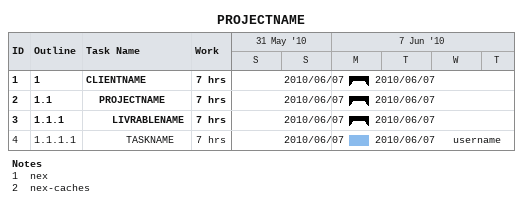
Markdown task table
PROJECTNAME

| ID | WBS | Task | Start | Finish | Resources | Work (h) |
|---|---|---|---|---|---|---|
| 1 | 1 | **CLIENTNAME** | 2010-06-07 | 2010-06-07 |  | 7 |
| 2 | 1.1 | **PROJECTNAME** | 2010-06-07 | 2010-06-07 |  | 7 |
| 3 | 1.1.1 | **LIVRABLENAME** | 2010-06-07 | 2010-06-07 |  | 7 |
| 4 | 1.1.1.1 | TASKNAME | 2010-06-07 | 2010-06-07 | username | 7 |

Notes
- 1: nex
- 2: nex-caches
